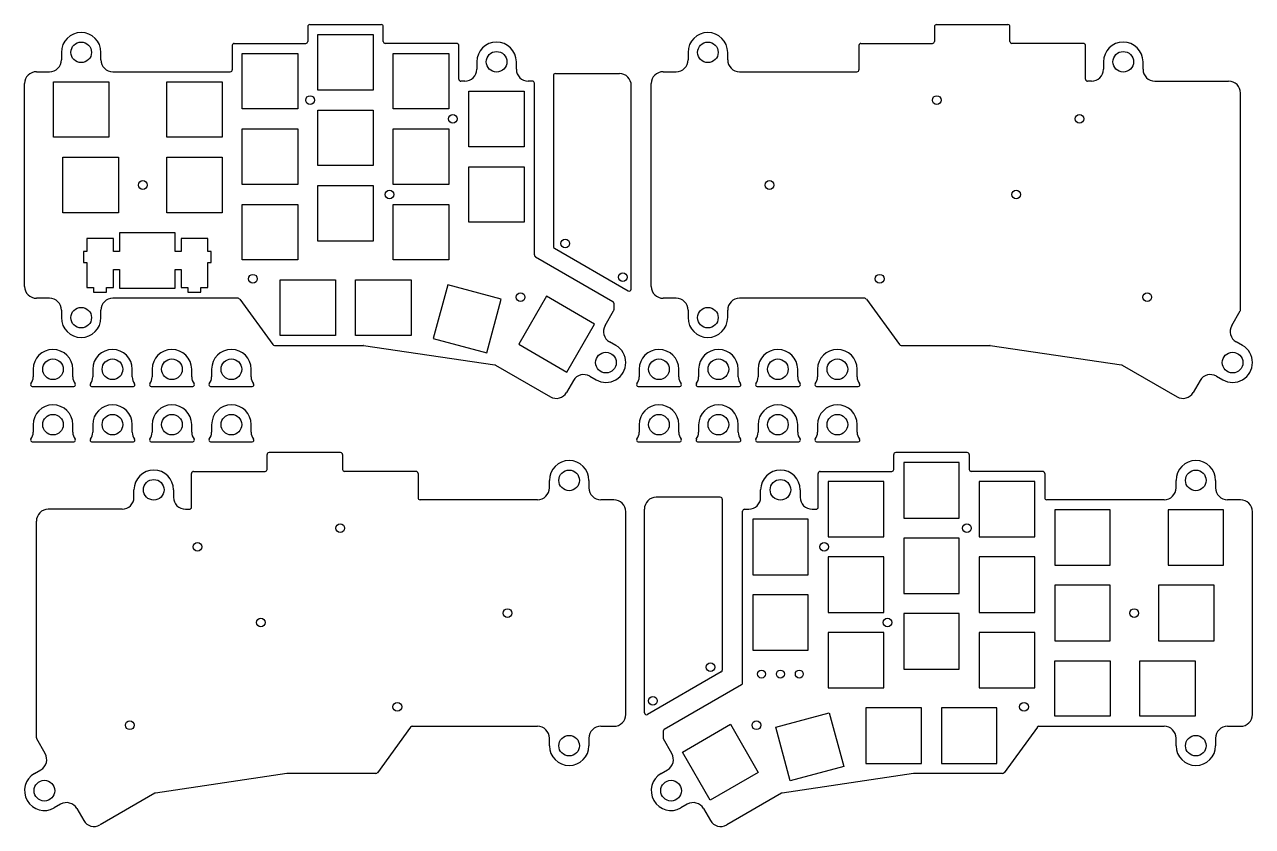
# Model space of a CAD drawing. Extents: x -425 to 402, y -11 to 334.
# Drawn here: x -424.9 to -115.2, y 60.6 to 262.9 of the extents above; entities that cross this region are included whole.
import ezdxf

# ---------------------------------------------------------------- set-up
doc = ezdxf.new("R2010")
doc.units = 0
doc.header["$MEASUREMENT"] = 0

# ---------------------------------------------------------------- blocks, each defined once
blk = doc.blocks.new('*U38')
at = {"color": 7, "linetype": 'Continuous', "lineweight": 25}
for p, q in [((-5, -0.34), (-5, -2.23)), ((4.98, -2.22), (4.98, -0.32)), ((-5.26, -4.66), (5.26, -4.66))]:
    blk.add_line(p, q, dxfattribs=at)
blk.add_circle((-0.01, -0.33), 2.6, dxfattribs=at)
for centre, radius, start, end in [((-0.01, -0.33), 4.99, 0.0774, 180.0774), ((-8, -2.24), 3, 323.5946, 0.0774), ((4.98, -1.27), 0.401, 89.7446, 90.0774), ((7.98, -2.22), 3, 180.0774, 216.8587), ((-5.26, -4.26), 0.4, 143.5946, 270), ((5.26, -4.26), 0.4, 270, 36.8587)]:
    blk.add_arc(centre, radius, start, end, dxfattribs=at)
blk = doc.blocks.new('*U39')
at = {"color": 0, "linetype": 'ByBlock', "lineweight": -2, "transparency": 16777216}
for p in [(0, 13.97), (15, 13.97), (30, 13.97), (45, 13.97), (0, 0), (15, 0), (30, 0), (45, 0)]:
    blk.add_blockref('*U38', p, dxfattribs=at)
blk = doc.blocks.new('*U40')
at = {"color": 7, "linetype": 'Continuous', "lineweight": 25}
for p, q in [((-5, -0.34), (-5, -2.23)), ((4.98, -2.22), (4.98, -0.32)), ((-5.26, -4.66), (5.26, -4.66))]:
    blk.add_line(p, q, dxfattribs=at)
blk.add_circle((-0.01, -0.33), 2.6, dxfattribs=at)
for centre, radius, start, end in [((-0.01, -0.33), 4.99, 0.0774, 180.0774), ((-8, -2.24), 3, 323.5946, 0.0774), ((4.98, -1.27), 0.401, 89.7446, 90.0774), ((7.98, -2.22), 3, 180.0774, 216.8587), ((-5.26, -4.26), 0.4, 143.5946, 270), ((5.26, -4.26), 0.4, 270, 36.8587)]:
    blk.add_arc(centre, radius, start, end, dxfattribs=at)
blk = doc.blocks.new('*U42')
at = {"color": 0, "linetype": 'ByBlock', "lineweight": -2, "transparency": 16777216}
for p in [(0, 13.97), (15, 13.97), (30, 13.97), (45, 13.97), (0, 0), (15, 0), (30, 0), (45, 0)]:
    blk.add_blockref('*U40', p, dxfattribs=at)

msp = doc.modelspace()

# ---------------------------------------------------------------- linework, layer by layer
at = {"linetype": 'Continuous'}
for p, q in [((-353.48, 262.39), (-353.48, 258.63)), ((-334.43, 258.63), (-334.43, 262.39)), ((-195.41, 262.39), (-195.41, 258.63)), ((-176.36, 258.63), (-176.36, 262.39)), ((-372.53, 257.63), (-372.53, 251.49)), ((-372.03, 258.13), (-353.98, 258.13)), ((-315.88, 258.13), (-333.93, 258.13)), ((-315.38, 249.11), (-315.38, 257.63)), ((-214.46, 257.63), (-214.46, 251.49)), ((-213.96, 258.13), (-195.91, 258.13)), ((-157.81, 258.13), (-175.86, 258.13)), ((-157.31, 249.11), (-157.31, 257.63)), ((-421.92, 250.99), (-418.62, 250.99)), ((-402.65, 250.99), (-373.03, 250.99)), ((-263.85, 250.99), (-260.55, 250.99)), ((-244.57, 250.99), (-214.96, 250.99)), ((-313.85, 248.61), (-314.88, 248.61)), ((-296.33, 204.77), (-296.33, 248.11)), ((-291.53, 250.01), (-291.53, 206.91)), ((-291.03, 250.51), (-274.89, 250.51)), ((-155.78, 248.61), (-156.81, 248.61)), ((-139.8, 248.61), (-121.2, 248.61)), ((-271.89, 196.15), (-271.89, 247.51)), ((-118.2, 190.91), (-118.2, 245.61)), ((-291.28, 206.48), (-272.64, 195.71)), ((-296.08, 204.33), (-276.52, 193.03)), ((-418.62, 193.84), (-421.92, 193.84)), ((-371.07, 193.84), (-402.65, 193.84)), ((-276.27, 192.6), (-276.27, 190.91)), ((-260.55, 193.84), (-263.85, 193.84)), ((-213, 193.84), (-244.57, 193.84)), ((-278.47, 186.95), (-276.33, 190.66)), ((-120.4, 186.95), (-118.26, 190.66)), ((-361.88, 181.93), (-339.49, 181.93)), ((-203.8, 181.93), (-181.42, 181.93)), ((-286.47, 173.08), (-288.2, 170.07)), ((-128.4, 173.08), (-130.13, 170.07)), ((-363.76, 150.64), (-363.76, 154.4)), ((-344.71, 154.4), (-344.71, 150.63)), ((-205.69, 150.64), (-205.69, 154.4)), ((-186.64, 154.4), (-186.64, 150.63)), ((-382.81, 141.11), (-382.81, 149.64)), ((-382.31, 150.14), (-364.26, 150.14)), ((-326.16, 150.14), (-344.21, 150.14)), ((-325.66, 149.64), (-325.66, 143.49)), ((-224.74, 141.11), (-224.74, 149.64)), ((-224.24, 150.14), (-206.19, 150.14)), ((-168.09, 150.14), (-186.14, 150.14)), ((-167.59, 149.64), (-167.59, 143.49)), ((-295.55, 142.99), (-325.16, 142.99)), ((-276.27, 142.99), (-279.57, 142.99)), ((-249.42, 143.63), (-265.57, 143.63)), ((-248.92, 143.13), (-248.92, 100.03)), ((-137.48, 142.99), (-167.09, 142.99)), ((-118.2, 142.99), (-121.5, 142.99)), ((-400.32, 140.61), (-418.93, 140.61)), ((-384.35, 140.61), (-383.31, 140.61)), ((-268.57, 89.26), (-268.57, 140.63)), ((-243.79, 96.77), (-243.79, 140.11)), ((-226.28, 140.61), (-225.24, 140.61)), ((-421.93, 82.92), (-421.93, 137.61)), ((-249.17, 99.59), (-267.82, 88.83)), ((-244.04, 96.34), (-263.61, 85.04)), ((-327.13, 85.84), (-295.55, 85.84)), ((-279.57, 85.84), (-276.27, 85.84)), ((-263.86, 84.6), (-263.86, 82.92)), ((-169.06, 85.84), (-137.48, 85.84)), ((-121.5, 85.84), (-118.2, 85.84)), ((-419.72, 78.95), (-421.86, 82.67)), ((-261.65, 78.95), (-263.79, 82.67)), ((-336.32, 73.94), (-358.71, 73.94)), ((-178.25, 73.94), (-200.64, 73.94)), ((-411.73, 65.09), (-409.99, 62.07)), ((-253.66, 65.09), (-251.92, 62.07))]:
    msp.add_line(p, q, dxfattribs=at)
at = {"color": 0}
for p, q in [((-352.98, 262.89), (-334.93, 262.89)), ((-350.96, 260.37), (-336.96, 260.37)), ((-350.96, 246.37), (-350.96, 260.37)), ((-336.96, 260.37), (-336.96, 246.37)), ((-194.91, 262.89), (-176.86, 262.89)), ((-370.01, 255.61), (-356.01, 255.61)), ((-370.01, 241.61), (-370.01, 255.61)), ((-356.01, 255.61), (-356.01, 241.61)), ((-331.91, 255.61), (-317.91, 255.61)), ((-331.91, 241.61), (-331.91, 255.61)), ((-317.91, 255.61), (-317.91, 241.61)), ((-424.92, 196.84), (-424.92, 247.99)), ((-417.63, 248.46), (-403.63, 248.46)), ((-417.63, 234.46), (-417.63, 248.46)), ((-403.63, 248.46), (-403.63, 234.46)), ((-389.06, 248.46), (-375.06, 248.46)), ((-389.06, 234.46), (-389.06, 248.46)), ((-375.06, 248.46), (-375.06, 234.46)), ((-266.85, 196.84), (-266.85, 247.99)), ((-336.96, 246.37), (-350.96, 246.37)), ((-312.86, 246.08), (-298.86, 246.08)), ((-312.86, 232.08), (-312.86, 246.08)), ((-298.86, 246.08), (-298.86, 232.08)), ((-356.01, 241.61), (-370.01, 241.61)), ((-317.91, 241.61), (-331.91, 241.61)), ((-350.96, 241.32), (-336.96, 241.32)), ((-350.96, 227.32), (-350.96, 241.32)), ((-336.96, 241.32), (-336.96, 227.32)), ((-370.01, 236.56), (-356.01, 236.56)), ((-370.01, 222.56), (-370.01, 236.56)), ((-356.01, 236.56), (-356.01, 222.56)), ((-331.91, 236.56), (-317.91, 236.56)), ((-331.91, 222.56), (-331.91, 236.56)), ((-317.91, 236.56), (-317.91, 222.56)), ((-403.63, 234.46), (-417.63, 234.46)), ((-375.06, 234.46), (-389.06, 234.46)), ((-415.25, 229.41), (-401.25, 229.41)), ((-415.25, 215.41), (-415.25, 229.41)), ((-401.25, 229.41), (-401.25, 215.41)), ((-389.06, 229.41), (-375.06, 229.41)), ((-389.06, 215.41), (-389.06, 229.41)), ((-375.06, 229.41), (-375.06, 215.41)), ((-298.86, 232.08), (-312.86, 232.08)), ((-336.96, 227.32), (-350.96, 227.32)), ((-312.86, 227.03), (-298.86, 227.03)), ((-312.86, 213.03), (-312.86, 227.03)), ((-298.86, 227.03), (-298.86, 213.03)), ((-356.01, 222.56), (-370.01, 222.56)), ((-350.96, 222.27), (-336.96, 222.27)), ((-350.96, 208.27), (-350.96, 222.27)), ((-336.96, 222.27), (-336.96, 208.27)), ((-317.91, 222.56), (-331.91, 222.56)), ((-370.01, 217.51), (-356.01, 217.51)), ((-370.01, 203.51), (-370.01, 217.51)), ((-356.01, 217.51), (-356.01, 203.51)), ((-331.91, 217.51), (-317.91, 217.51)), ((-331.91, 203.51), (-331.91, 217.51)), ((-317.91, 217.51), (-317.91, 203.51)), ((-401.25, 215.41), (-415.25, 215.41)), ((-375.06, 215.41), (-389.06, 215.41)), ((-298.86, 213.03), (-312.86, 213.03)), ((-402.49, 208.89), (-409.24, 208.89)), ((-409.24, 208.89), (-409.24, 205.66)), ((-402.49, 205.66), (-402.49, 208.89)), ((-400.96, 210.36), (-400.96, 205.66)), ((-386.97, 210.36), (-400.96, 210.36)), ((-386.97, 205.66), (-386.97, 210.36)), ((-378.69, 208.89), (-385.44, 208.89)), ((-385.44, 208.89), (-385.44, 205.66)), ((-378.69, 205.66), (-378.69, 208.89)), ((-336.96, 208.27), (-350.96, 208.27)), ((-409.24, 205.66), (-410.07, 205.66)), ((-410.07, 205.66), (-410.07, 202.86)), ((-400.96, 205.66), (-402.49, 205.66)), ((-385.44, 205.66), (-386.97, 205.66)), ((-377.86, 205.66), (-378.69, 205.66)), ((-377.86, 202.86), (-377.86, 205.66)), ((-410.07, 202.86), (-409.24, 202.86)), ((-409.24, 202.86), (-409.24, 196.59)), ((-378.69, 196.59), (-378.69, 202.86)), ((-378.69, 202.86), (-377.86, 202.86)), ((-356.01, 203.51), (-370.01, 203.51)), ((-317.91, 203.51), (-331.91, 203.51)), ((-402.49, 196.59), (-402.49, 201.06)), ((-402.49, 201.06), (-400.96, 201.06)), ((-400.96, 201.06), (-400.96, 196.36)), ((-386.97, 196.36), (-386.97, 201.06)), ((-386.97, 201.06), (-385.44, 201.06)), ((-385.44, 201.06), (-385.44, 196.59)), ((-360.48, 198.46), (-346.48, 198.46)), ((-360.48, 184.46), (-360.48, 198.46)), ((-346.48, 198.46), (-346.48, 184.46)), ((-341.43, 198.46), (-327.43, 198.46)), ((-341.43, 184.46), (-341.43, 198.46)), ((-327.43, 198.46), (-327.43, 184.46)), ((-409.24, 196.59), (-407.51, 196.59)), ((-407.51, 196.59), (-407.51, 195.39)), ((-407.51, 195.39), (-404.22, 195.39)), ((-404.22, 195.39), (-404.22, 196.59)), ((-404.22, 196.59), (-402.49, 196.59)), ((-400.96, 196.36), (-386.97, 196.36)), ((-385.44, 196.59), (-383.72, 196.59)), ((-383.72, 196.59), (-383.72, 195.39)), ((-383.72, 195.39), (-380.42, 195.39)), ((-380.42, 195.39), (-380.42, 196.59)), ((-380.42, 196.59), (-378.69, 196.59)), ((-318.19, 197.24), (-321.82, 183.72)), ((-304.67, 193.62), (-318.19, 197.24)), ((-308.29, 180.1), (-304.67, 193.62)), ((-293.28, 194.34), (-300.28, 182.22)), ((-281.16, 187.34), (-293.28, 194.34)), ((-288.16, 175.22), (-281.16, 187.34)), ((-346.48, 184.46), (-360.48, 184.46)), ((-327.43, 184.46), (-341.43, 184.46)), ((-321.82, 183.72), (-308.29, 180.1)), ((-300.28, 182.22), (-288.16, 175.22)), ((-345.21, 154.9), (-363.26, 154.9)), ((-187.14, 154.9), (-205.19, 154.9)), ((-189.16, 152.37), (-203.16, 152.37)), ((-203.16, 152.37), (-203.16, 138.37)), ((-189.16, 138.37), (-189.16, 152.37)), ((-208.21, 147.61), (-222.21, 147.61)), ((-222.21, 147.61), (-222.21, 133.61)), ((-208.21, 133.61), (-208.21, 147.61)), ((-170.11, 147.61), (-184.11, 147.61)), ((-184.11, 147.61), (-184.11, 133.61)), ((-170.11, 133.61), (-170.11, 147.61)), ((-273.27, 88.84), (-273.27, 139.99)), ((-151.06, 140.47), (-165.06, 140.47)), ((-165.06, 140.47), (-165.06, 126.47)), ((-151.06, 126.47), (-151.06, 140.47)), ((-122.49, 140.47), (-136.49, 140.47)), ((-136.49, 140.47), (-136.49, 126.47)), ((-122.49, 126.47), (-122.49, 140.47)), ((-115.2, 88.84), (-115.2, 139.99)), ((-227.26, 138.09), (-241.26, 138.09)), ((-241.26, 138.09), (-241.26, 124.09)), ((-227.26, 124.09), (-227.26, 138.09)), ((-203.16, 138.37), (-189.16, 138.37)), ((-222.21, 133.61), (-208.21, 133.61)), ((-189.16, 133.32), (-203.16, 133.32)), ((-203.16, 133.32), (-203.16, 119.32)), ((-189.16, 119.32), (-189.16, 133.32)), ((-184.11, 133.61), (-170.11, 133.61)), ((-208.21, 128.56), (-222.21, 128.56)), ((-222.21, 128.56), (-222.21, 114.56)), ((-208.21, 114.56), (-208.21, 128.56)), ((-170.11, 128.56), (-184.11, 128.56)), ((-184.11, 128.56), (-184.11, 114.56)), ((-170.11, 114.56), (-170.11, 128.56)), ((-241.26, 124.09), (-227.26, 124.09)), ((-165.06, 126.47), (-151.06, 126.47)), ((-136.49, 126.47), (-122.49, 126.47)), ((-151.06, 121.42), (-165.06, 121.42)), ((-165.06, 121.42), (-165.06, 107.42)), ((-151.06, 107.42), (-151.06, 121.42)), ((-124.87, 121.42), (-138.87, 121.42)), ((-138.87, 121.42), (-138.87, 107.42)), ((-124.87, 107.42), (-124.87, 121.42)), ((-227.26, 119.04), (-241.26, 119.04)), ((-241.26, 119.04), (-241.26, 105.04)), ((-227.26, 105.04), (-227.26, 119.04)), ((-203.16, 119.32), (-189.16, 119.32)), ((-222.21, 114.56), (-208.21, 114.56)), ((-189.16, 114.27), (-203.16, 114.27)), ((-203.16, 114.27), (-203.16, 100.27)), ((-189.16, 100.27), (-189.16, 114.27)), ((-184.11, 114.56), (-170.11, 114.56)), ((-208.21, 109.51), (-222.21, 109.51)), ((-222.21, 109.51), (-222.21, 95.51)), ((-208.21, 95.51), (-208.21, 109.51)), ((-170.11, 109.51), (-184.11, 109.51)), ((-184.11, 109.51), (-184.11, 95.51)), ((-170.11, 95.51), (-170.11, 109.51)), ((-165.06, 107.42), (-151.06, 107.42)), ((-138.87, 107.42), (-124.87, 107.42)), ((-241.26, 105.04), (-227.26, 105.04)), ((-203.16, 100.27), (-189.16, 100.27)), ((-222.21, 95.51), (-208.21, 95.51)), ((-184.11, 95.51), (-170.11, 95.51)), ((-198.69, 90.46), (-212.69, 90.46)), ((-212.69, 90.46), (-212.69, 76.46)), ((-198.69, 76.46), (-198.69, 90.46)), ((-179.64, 90.46), (-193.64, 90.46)), ((-193.64, 90.46), (-193.64, 76.46)), ((-179.64, 76.46), (-179.64, 90.46)), ((-235.45, 85.62), (-221.93, 89.24)), ((-221.93, 89.24), (-218.3, 75.72)), ((-258.96, 79.35), (-246.84, 86.35)), ((-246.84, 86.35), (-239.84, 74.22)), ((-231.83, 72.1), (-235.45, 85.62)), ((-251.96, 67.22), (-258.96, 79.35)), ((-218.3, 75.72), (-231.83, 72.1)), ((-212.69, 76.46), (-198.69, 76.46)), ((-193.64, 76.46), (-179.64, 76.46)), ((-239.84, 74.22), (-251.96, 67.22))]:
    msp.add_line(p, q, dxfattribs=at)
at = {"color": 7, "linetype": 'Continuous', "lineweight": 25}
for p, q in [((-415.62, 255.88), (-415.62, 253.99)), ((-405.65, 253.99), (-405.65, 255.88)), ((-257.55, 255.88), (-257.55, 253.99)), ((-247.57, 253.99), (-247.57, 255.88)), ((-310.85, 253.5), (-310.85, 251.61)), ((-300.87, 251.61), (-300.87, 253.5)), ((-152.78, 253.5), (-152.78, 251.61)), ((-142.8, 251.61), (-142.8, 253.5)), ((-296.83, 248.61), (-297.87, 248.61)), ((-370.66, 193.63), (-362.28, 182.14)), ((-212.59, 193.63), (-204.21, 182.14)), ((-415.62, 190.84), (-415.62, 188.94)), ((-405.65, 188.94), (-405.65, 190.84)), ((-257.55, 190.84), (-257.55, 188.94)), ((-247.57, 188.94), (-247.57, 190.84)), ((-275.78, 181.93), (-277.37, 182.85)), ((-117.71, 181.93), (-119.3, 182.85)), ((-339.41, 181.93), (-306.31, 177.01)), ((-181.34, 181.93), (-148.24, 177.01)), ((-306.13, 176.94), (-292.3, 168.97)), ((-148.06, 176.94), (-134.23, 168.97)), ((-282.37, 174.18), (-280.77, 173.26)), ((-124.3, 174.18), (-122.7, 173.26)), ((-292.55, 145.99), (-292.55, 147.89)), ((-282.57, 147.89), (-282.57, 145.99)), ((-134.48, 145.99), (-134.48, 147.89)), ((-124.5, 147.89), (-124.5, 145.99)), ((-397.32, 143.61), (-397.32, 145.51)), ((-387.35, 145.51), (-387.35, 143.61)), ((-239.25, 143.61), (-239.25, 145.51)), ((-229.28, 145.51), (-229.28, 143.61)), ((-243.29, 140.61), (-242.25, 140.61)), ((-327.53, 85.64), (-335.91, 74.14)), ((-169.46, 85.64), (-177.84, 74.14)), ((-292.55, 80.95), (-292.55, 82.84)), ((-282.57, 82.84), (-282.57, 80.95)), ((-134.48, 80.95), (-134.48, 82.84)), ((-124.5, 82.84), (-124.5, 80.95)), ((-422.42, 73.93), (-420.82, 74.85)), ((-264.35, 73.93), (-262.75, 74.85)), ((-358.78, 73.93), (-391.88, 69.01)), ((-200.71, 73.93), (-233.81, 69.01)), ((-392.06, 68.95), (-405.89, 60.97)), ((-233.99, 68.95), (-247.82, 60.97)), ((-415.82, 66.19), (-417.42, 65.27)), ((-257.75, 66.19), (-259.35, 65.27))]:
    msp.add_line(p, q, dxfattribs=at)
at = {"color": 7, "true_color": 0xffffff}
for p, q in [((-165.06, 102.37), (-151.06, 102.37)), ((-165.06, 88.37), (-165.06, 102.37)), ((-151.06, 102.37), (-151.06, 88.37)), ((-143.63, 102.37), (-129.63, 102.37)), ((-143.63, 88.37), (-143.63, 102.37)), ((-129.63, 102.37), (-129.63, 88.37)), ((-151.06, 88.37), (-165.06, 88.37)), ((-129.63, 88.37), (-143.63, 88.37))]:
    msp.add_line(p, q, dxfattribs=at)
at = {"color": 7, "linetype": 'Continuous', "lineweight": 25}
for centre, radius in [((-410.63, 255.88), 2.6), ((-252.56, 255.88), 2.6), ((-305.86, 253.5), 2.6), ((-147.79, 253.5), 2.6), ((-288.53, 207.66), 1.1), ((-410.63, 188.94), 2.6), ((-252.56, 188.94), 2.6), ((-278.27, 177.6), 2.61), ((-120.2, 177.6), 2.61), ((-287.56, 147.89), 2.6), ((-129.49, 147.89), 2.6), ((-392.33, 145.51), 2.6), ((-234.26, 145.51), 2.6), ((-251.92, 100.77), 1.1), ((-287.56, 80.95), 2.6), ((-129.49, 80.95), 2.6), ((-419.92, 69.6), 2.61), ((-261.85, 69.6), 2.61)]:
    msp.add_circle(centre, radius, dxfattribs=at)
at = {"linetype": 'Continuous'}
for centre, radius in [((-352.91, 243.84), 1.1), ((-194.84, 243.84), 1.1), ((-316.89, 239.11), 1.1), ((-158.82, 239.11), 1.1), ((-395.09, 222.41), 1.1), ((-237.02, 222.41), 1.1), ((-332.88, 220.03), 1.1), ((-174.81, 220.03), 1.1), ((-367.31, 198.76), 1.1), ((-274.03, 199.16), 1.1), ((-209.23, 198.76), 1.1), ((-299.8, 194.1), 1.1), ((-141.73, 194.1), 1.1), ((-345.28, 135.84), 1.1), ((-187.21, 135.84), 1.1), ((-381.3, 131.11), 1.1), ((-223.23, 131.11), 1.1), ((-303.1, 114.41), 1.1), ((-145.03, 114.41), 1.1), ((-365.32, 112.03), 1.1), ((-207.25, 112.03), 1.1), ((-239.03, 99.01), 1), ((-234.26, 99.01), 1), ((-229.5, 99.01), 1), ((-266.42, 92.28), 1.1), ((-330.89, 90.77), 1.1), ((-172.82, 90.77), 1.1), ((-398.39, 86.1), 1.1), ((-240.32, 86.1), 1.1)]:
    msp.add_circle(centre, radius, dxfattribs=at)
at = {"color": 7, "linetype": 'Continuous', "lineweight": 25}
for centre, radius, start, end in [((-410.63, 255.88), 4.99, 0, 180), ((-252.56, 255.88), 4.99, 0, 180), ((-305.86, 253.5), 4.99, 0, 180), ((-147.79, 253.5), 4.99, 0, 180), ((-418.62, 253.99), 3, 270, 0), ((-402.65, 253.99), 3, 180, 270), ((-260.55, 253.99), 3, 270, 0), ((-244.57, 253.99), 3, 180, 270), ((-313.85, 251.61), 3, 270, 0), ((-297.87, 251.61), 3, 180, 270), ((-155.78, 251.61), 3, 270, 0), ((-139.8, 251.61), 3, 180, 270), ((-418.62, 190.84), 3, 0, 90), ((-402.65, 190.84), 3, 90, 180), ((-260.55, 190.84), 3, 0, 90), ((-244.57, 190.84), 3, 90, 180), ((-410.63, 188.94), 4.99, 180, 0), ((-252.56, 188.94), 4.99, 180, 0), ((-275.88, 185.45), 3, 150.04, 240.04), ((-117.81, 185.45), 3, 150.04, 240.04), ((-278.27, 177.6), 5, 240.04, 60.04), ((-120.2, 177.6), 5, 240.04, 60.04), ((-306.38, 176.51), 0.5, 60.04, 81.5418), ((-148.31, 176.51), 0.5, 60.04, 81.5418), ((-283.87, 171.58), 3, 60.04, 150.04), ((-125.8, 171.58), 3, 60.04, 150.04), ((-290.8, 171.57), 3, 240.04, 330.04), ((-132.73, 171.57), 3, 240.04, 330.04), ((-287.56, 147.89), 4.99, 0, 180), ((-129.49, 147.89), 4.99, 0, 180), ((-392.33, 145.51), 4.99, 0, 180), ((-234.26, 145.51), 4.99, 0, 180), ((-295.55, 145.99), 3, 270, 0), ((-279.57, 145.99), 3, 180, 270), ((-137.48, 145.99), 3, 270, 0), ((-121.5, 145.99), 3, 180, 270), ((-400.32, 143.61), 3, 270, 0), ((-384.35, 143.61), 3, 180, 270), ((-242.25, 143.61), 3, 270, 0), ((-226.28, 143.61), 3, 180, 270), ((-295.55, 82.84), 3, 0, 90), ((-279.57, 82.84), 3, 90, 180), ((-137.48, 82.84), 3, 0, 90), ((-121.5, 82.84), 3, 90, 180), ((-287.56, 80.95), 4.99, 180, 0), ((-129.49, 80.95), 4.99, 180, 0), ((-422.32, 77.45), 3, 299.96, 29.96), ((-264.25, 77.45), 3, 299.96, 29.96), ((-419.92, 69.6), 5, 119.96, 299.96), ((-261.85, 69.6), 5, 119.96, 299.96), ((-391.81, 68.51), 0.5, 98.4582, 119.96), ((-233.74, 68.51), 0.5, 98.4582, 119.96), ((-414.33, 63.59), 3, 29.96, 119.96), ((-256.26, 63.59), 3, 29.96, 119.96), ((-407.39, 63.57), 3, 209.96, 299.96), ((-249.32, 63.57), 3, 209.96, 299.96)]:
    msp.add_arc(centre, radius, start, end, dxfattribs=at)
at = {"linetype": 'Continuous'}
for centre, radius, start, end in [((-352.98, 262.39), 0.5, 90, 179.9514), ((-334.93, 262.39), 0.5, 0, 90), ((-194.91, 262.39), 0.5, 90, 179.9514), ((-176.86, 262.39), 0.5, 0, 90), ((-372.03, 257.63), 0.5, 90, 180), ((-353.98, 258.63), 0.5, 270, 359.9514), ((-333.93, 258.63), 0.5, 180, 270), ((-315.88, 257.63), 0.5, 0, 90), ((-213.96, 257.63), 0.5, 90, 180), ((-195.91, 258.63), 0.5, 270, 359.9514), ((-175.86, 258.63), 0.5, 180, 270), ((-157.81, 257.63), 0.5, 0, 90), ((-421.92, 247.99), 3, 90, 180), ((-373.03, 251.49), 0.5, 270, 0), ((-263.85, 247.99), 3, 90, 180), ((-214.96, 251.49), 0.5, 270, 0), ((-314.88, 249.11), 0.5, 180, 270), ((-291.03, 250.01), 0.5, 90, 180), ((-274.89, 247.51), 3, 0, 90), ((-156.81, 249.11), 0.5, 180, 270), ((-121.2, 245.61), 3, 0, 90), ((-295.83, 204.77), 0.5, 180, 239.9995), ((-291.03, 206.91), 0.5, 180, 239.9996), ((-421.92, 196.84), 3, 180, 270), ((-272.39, 196.15), 0.5, 239.9996, 0), ((-263.85, 196.84), 3, 180, 270), ((-276.77, 192.6), 0.5, 0, 59.9995), ((-361.88, 182.43), 0.5, 216.1021, 270), ((-203.8, 182.43), 0.5, 216.1021, 270), ((-363.26, 154.4), 0.5, 90, 180), ((-345.21, 154.4), 0.5, 0.0486, 90), ((-205.19, 154.4), 0.5, 90, 180), ((-187.14, 154.4), 0.5, 0.0486, 90), ((-382.31, 149.64), 0.5, 90, 180), ((-364.26, 150.64), 0.5, 270, 0), ((-344.21, 150.64), 0.5, 180.0486, 270), ((-326.16, 149.64), 0.5, 0, 90), ((-224.24, 149.64), 0.5, 90, 180), ((-206.19, 150.64), 0.5, 270, 0), ((-186.14, 150.64), 0.5, 180.0486, 270), ((-168.09, 149.64), 0.5, 0, 90), ((-325.16, 143.49), 0.5, 180, 270), ((-276.27, 139.99), 3, 0, 90), ((-265.57, 140.63), 3, 90, 180), ((-249.42, 143.13), 0.5, 0, 90), ((-167.09, 143.49), 0.5, 180, 270), ((-118.2, 139.99), 3, 0, 90), ((-418.93, 137.61), 3, 90, 180), ((-383.31, 141.11), 0.5, 270, 360), ((-225.24, 141.11), 0.5, 270, 360), ((-249.42, 100.03), 0.5, 300.0004, 0), ((-244.29, 96.77), 0.5, 300.0005, 0), ((-276.27, 88.84), 3, 270, 0), ((-268.07, 89.26), 0.5, 180, 300.0004), ((-118.2, 88.84), 3, 270, 0), ((-263.36, 84.6), 0.5, 120.0005, 180), ((-336.32, 74.44), 0.5, 270, 323.8979), ((-178.25, 74.44), 0.5, 270, 323.8979)]:
    msp.add_arc(centre, radius, start, end, dxfattribs=at)
at = {"linetype": 'Continuous', "lineweight": 25}
for centre, start, end in [((-296.83, 248.11), 0, 90), ((-371.07, 193.34), 36.1021, 90), ((-213, 193.34), 36.1021, 90), ((-276.77, 190.91), 330.04, 0), ((-118.7, 190.91), 330.04, 0), ((-339.49, 181.43), 81.5418, 90), ((-339.49, 181.43), 81.5418, 90), ((-181.42, 181.43), 81.5418, 90), ((-181.42, 181.43), 81.5418, 90), ((-243.29, 140.11), 90, 180), ((-327.13, 85.34), 90, 143.8979), ((-169.06, 85.34), 90, 143.8979), ((-421.43, 82.92), 180, 209.96), ((-263.36, 82.92), 180, 209.96), ((-358.71, 73.44), 90, 98.4582), ((-358.71, 73.44), 90, 98.4582), ((-200.64, 73.44), 90, 98.4582), ((-200.64, 73.44), 90, 98.4582)]:
    msp.add_arc(centre, 0.5, start, end, dxfattribs=at)

# ---------------------------------------------------------------- block references
at = {"linetype": 'Continuous'}
for name, p in [('*U39', (-417.74, 162.28)), ('*U42', (-264.89, 162.28))]:
    msp.add_blockref(name, p, dxfattribs=at)

doc.saveas('drawing.dxf')
